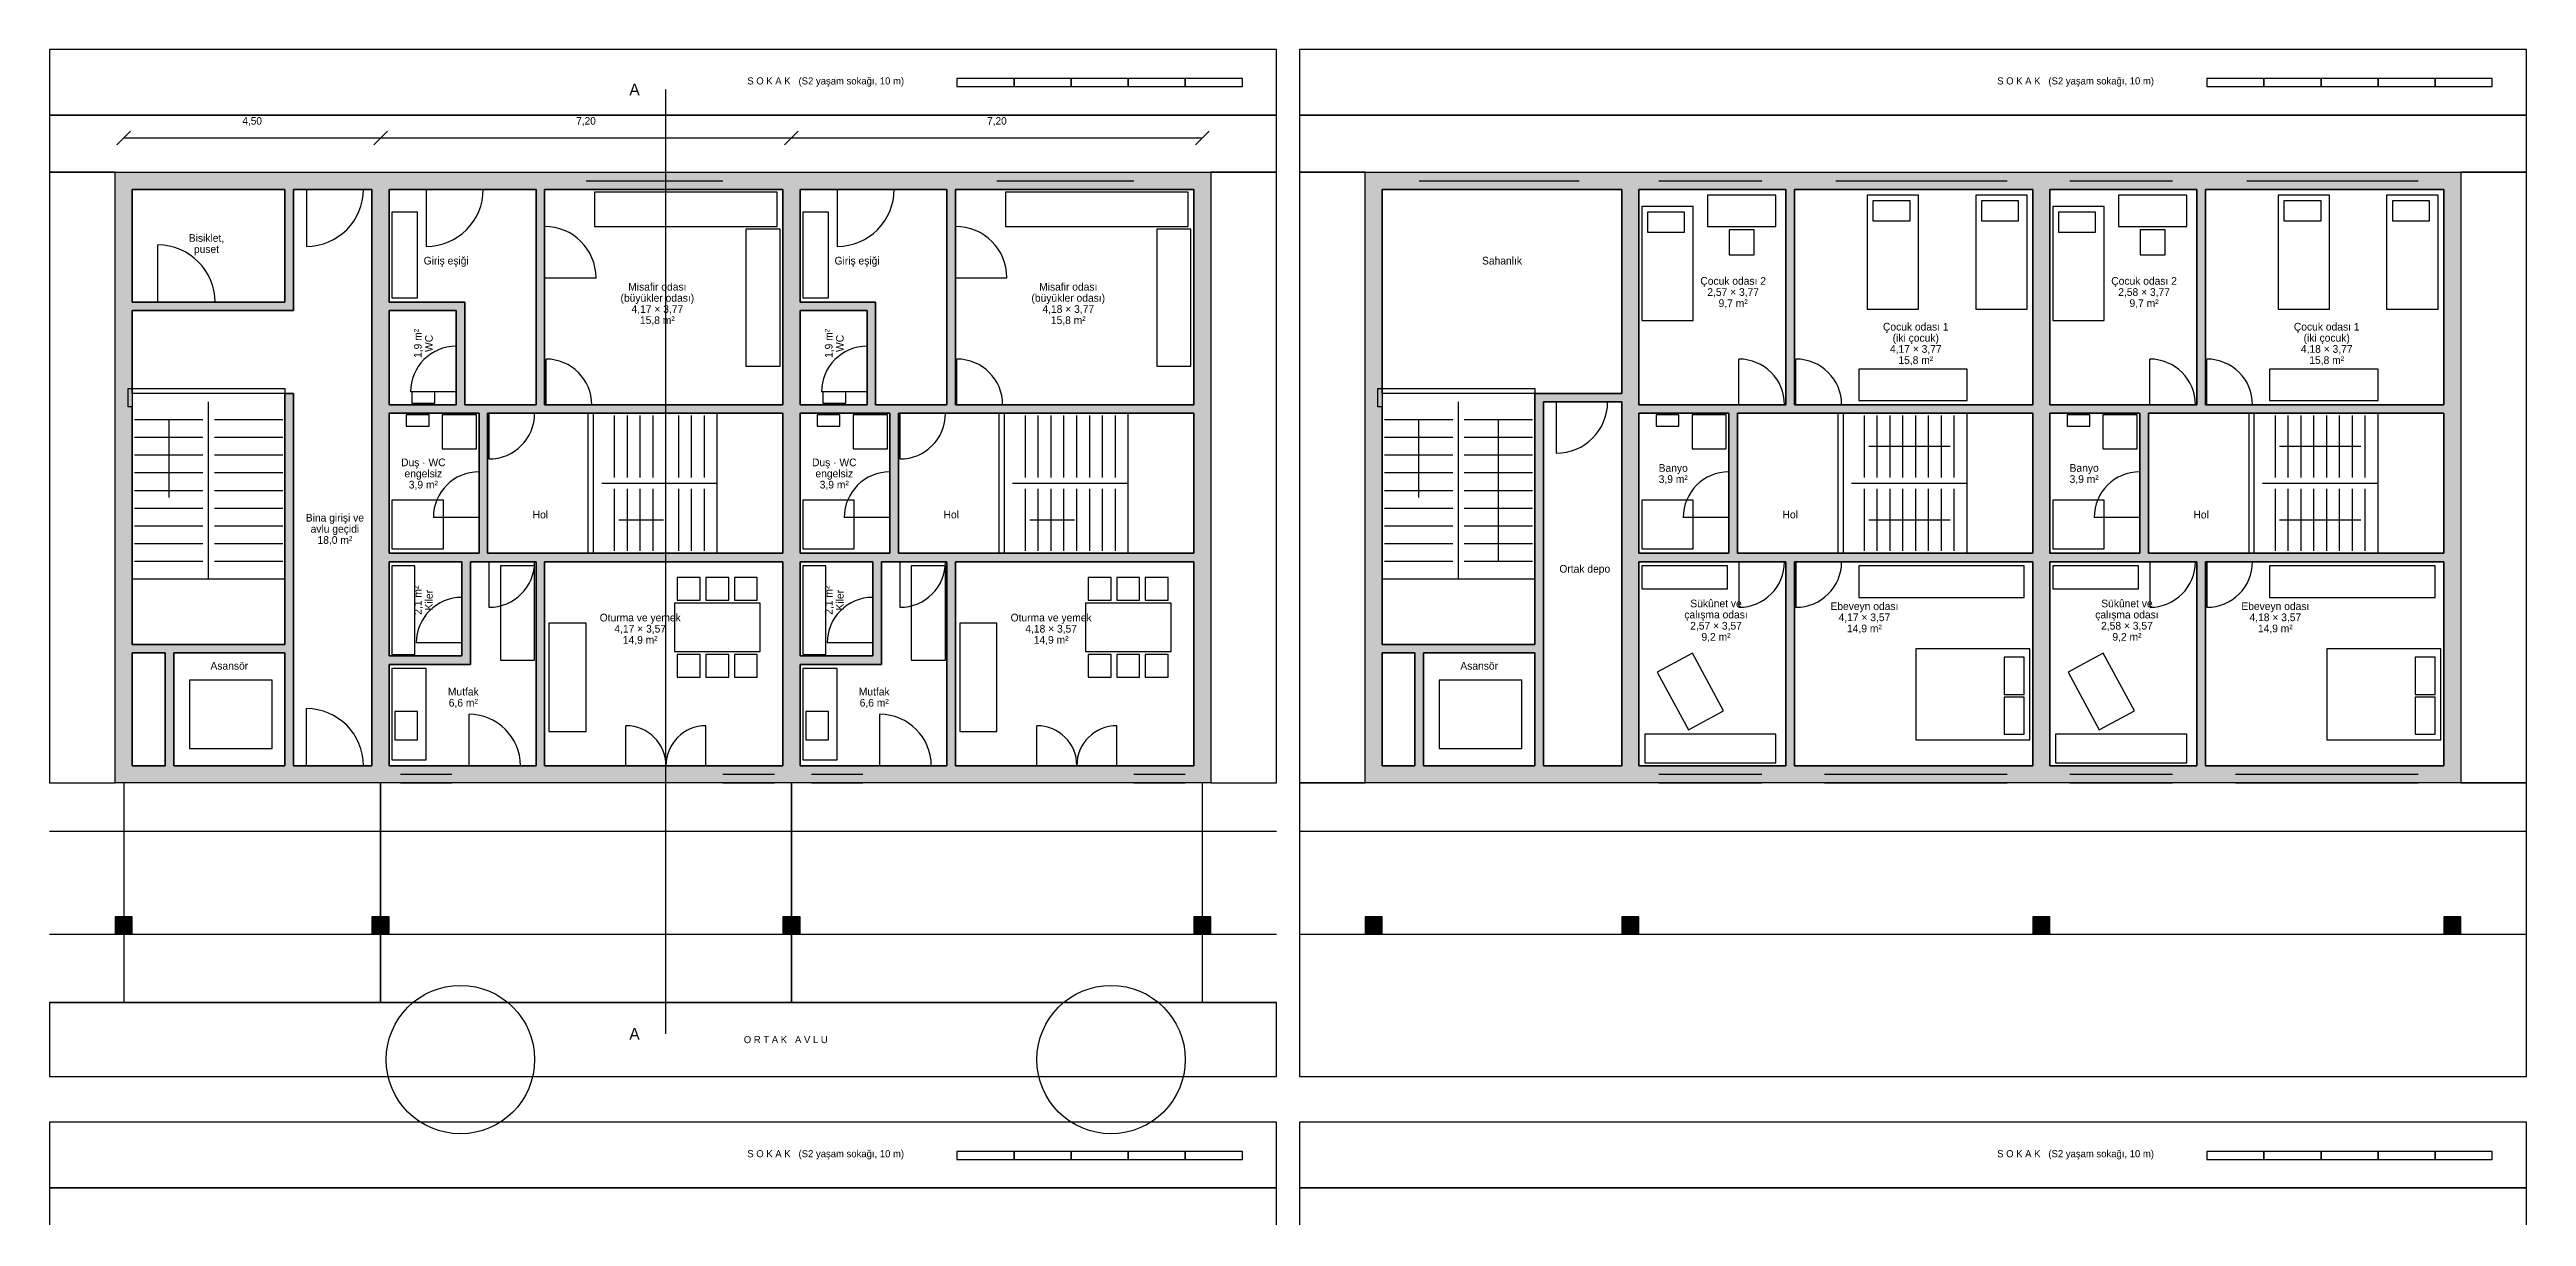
# Model space of a CAD drawing. Header units: metres. Extents: x 1.4 to 44.8, y 1.1 to 55.2.
# Drawn here: x 1.4 to 44.8, y 34.75 to 55.2 of the extents above; entities that cross this region are included whole.
import ezdxf
from ezdxf.enums import TextEntityAlignment as Align

# ---------------------------------------------------------------- set-up
doc = ezdxf.new("R2010")
doc.units = ezdxf.units.M
for name, color, linetype in [('ACIKLIK', 5, 'Continuous'), ('AKS', 1, 'Continuous'), ('DUVAR', 7, 'Continuous'), ('MOBILYA', 9, 'Continuous'), ('ODA', 8, 'Continuous'), ('OLCU', 3, 'Continuous'), ('PEYZAJ', 3, 'Continuous'), ('YAZI', 7, 'Continuous')]:
    doc.layers.add(name, color=color, linetype=linetype)

msp = doc.modelspace()

# ---------------------------------------------------------------- hatches: boundary and pattern name
at = {"layer": 'DUVAR'}
h = msp.add_hatch(color=250, dxfattribs=at)
h.paths.add_polyline_path([(14.25, 53.05), (14.55, 53.05), (21.75, 53.05), (21.75, 42.35), (14.55, 42.35), (14.25, 42.35), (7.35, 42.35), (7.05, 42.35), (2.55, 42.35), (2.55, 48.85), (2.55, 49.35), (2.55, 53.05), (7.05, 53.05), (7.35, 53.05), (14.25, 53.05)])
h.paths.add_polyline_path([(2.85, 42.65), (3.425, 42.65), (3.425, 44.625), (2.85, 44.625), (2.85, 42.65)], flags=16)
h.paths.add_polyline_path([(5.525, 42.65), (5.525, 44.625), (3.575, 44.625), (3.575, 42.65), (5.525, 42.65)], flags=16)
h.paths.add_polyline_path([(9.925, 46.225), (8.775, 46.225), (8.775, 44.425), (7.35, 44.425), (7.35, 42.65), (9.925, 42.65), (9.925, 46.225)], flags=16)
h.paths.add_polyline_path([(8.625, 44.575), (8.625, 46.225), (7.35, 46.225), (7.35, 44.575), (8.625, 44.575)], flags=16)
h.paths.add_polyline_path([(5.525, 49.175), (5.675, 49.175), (5.675, 42.65), (7.05, 42.65), (7.05, 52.75), (5.675, 52.75), (5.675, 50.625), (2.85, 50.625), (2.85, 49.35), (2.85, 49.26), (2.85, 48.94), (2.85, 48.85), (2.85, 44.775), (5.525, 44.775), (5.525, 48.94), (5.525, 49.025), (5.525, 49.175)], flags=16)
h.paths.add_polyline_path([(8.925, 48.825), (7.35, 48.825), (7.35, 46.375), (8.925, 46.375), (8.925, 48.825)], flags=16)
h.paths.add_polyline_path([(10.84, 46.375), (10.925, 46.375), (11.075, 46.375), (11.16, 46.375), (14.25, 46.375), (14.25, 48.825), (11.16, 48.825), (11.075, 48.825), (10.925, 48.825), (10.84, 48.825), (9.075, 48.825), (9.075, 46.375), (10.84, 46.375)], flags=16)
h.paths.add_polyline_path([(8.525, 50.625), (7.35, 50.625), (7.35, 48.975), (8.525, 48.975), (8.525, 50.625)], flags=16)
h.paths.add_polyline_path([(7.35, 52.75), (7.35, 50.775), (8.675, 50.775), (8.675, 48.975), (9.925, 48.975), (9.925, 52.75), (7.35, 52.75)], flags=16)
h.paths.add_polyline_path([(14.25, 48.975), (14.25, 52.75), (10.075, 52.75), (10.075, 48.975), (14.25, 48.975)], flags=16)
h.paths.add_polyline_path([(5.525, 52.75), (2.85, 52.75), (2.85, 50.775), (5.525, 50.775), (5.525, 52.75)], flags=16)
h.paths.add_polyline_path([(10.075, 42.65), (14.25, 42.65), (14.25, 46.225), (10.075, 46.225), (10.075, 42.65)], flags=16)
h.paths.add_polyline_path([(17.125, 42.65), (17.125, 46.225), (15.975, 46.225), (15.975, 44.425), (14.55, 44.425), (14.55, 42.65), (17.125, 42.65)], flags=16)
h.paths.add_polyline_path([(21.45, 42.65), (21.45, 46.225), (17.275, 46.225), (17.275, 42.65), (21.45, 42.65)], flags=16)
h.paths.add_polyline_path([(15.825, 44.575), (15.825, 46.225), (14.55, 46.225), (14.55, 44.575), (15.825, 44.575)], flags=16)
h.paths.add_polyline_path([(16.125, 48.825), (14.55, 48.825), (14.55, 46.375), (16.125, 46.375), (16.125, 48.825)], flags=16)
h.paths.add_polyline_path([(18.125, 48.825), (18.04, 48.825), (16.275, 48.825), (16.275, 46.375), (18.04, 46.375), (18.125, 46.375), (18.275, 46.375), (18.36, 46.375), (21.45, 46.375), (21.45, 48.825), (18.36, 48.825), (18.275, 48.825), (18.125, 48.825)], flags=16)
h.paths.add_polyline_path([(15.725, 50.625), (14.55, 50.625), (14.55, 48.975), (15.725, 48.975), (15.725, 50.625)], flags=16)
h.paths.add_polyline_path([(14.55, 52.75), (14.55, 50.775), (15.875, 50.775), (15.875, 48.975), (17.125, 48.975), (17.125, 52.75), (14.55, 52.75)], flags=16)
h.paths.add_polyline_path([(21.45, 48.975), (21.45, 52.75), (17.275, 52.75), (17.275, 48.975), (21.45, 48.975)], flags=16)
h = msp.add_hatch(color=250, dxfattribs=at)
h.paths.add_polyline_path([(36.15, 53.05), (36.45, 53.05), (43.65, 53.05), (43.65, 42.35), (36.45, 42.35), (36.15, 42.35), (29.25, 42.35), (28.95, 42.35), (24.45, 42.35), (24.45, 48.85), (24.45, 49.35), (24.45, 53.05), (28.95, 53.05), (29.25, 53.05), (36.15, 53.05)])
h.paths.add_polyline_path([(24.75, 42.65), (25.325, 42.65), (25.325, 44.625), (24.75, 44.625), (24.75, 42.65)], flags=16)
h.paths.add_polyline_path([(27.425, 42.65), (27.425, 44.625), (25.475, 44.625), (25.475, 42.65), (27.425, 42.65)], flags=16)
h.paths.add_polyline_path([(29.25, 42.65), (31.825, 42.65), (31.825, 46.225), (29.25, 46.225), (29.25, 42.65)], flags=16)
h.paths.add_polyline_path([(36.15, 42.65), (36.15, 46.225), (31.975, 46.225), (31.975, 42.65), (36.15, 42.65)], flags=16)
h.paths.add_polyline_path([(28.95, 42.65), (28.95, 49.025), (27.575, 49.025), (27.575, 42.65), (28.95, 42.65)], flags=16)
h.paths.add_polyline_path([(28.95, 49.175), (28.95, 52.75), (24.75, 52.75), (24.75, 49.35), (24.75, 49.26), (24.75, 48.94), (24.75, 48.85), (24.75, 44.775), (27.425, 44.775), (27.425, 48.94), (27.425, 49.025), (27.425, 49.175), (28.95, 49.175)], flags=16)
h.paths.add_polyline_path([(30.825, 48.825), (29.25, 48.825), (29.25, 46.375), (30.825, 46.375), (30.825, 48.825)], flags=16)
h.paths.add_polyline_path([(32.74, 46.375), (32.825, 46.375), (32.975, 46.375), (33.06, 46.375), (36.15, 46.375), (36.15, 48.825), (33.06, 48.825), (32.975, 48.825), (32.825, 48.825), (32.74, 48.825), (30.975, 48.825), (30.975, 46.375), (32.74, 46.375)], flags=16)
h.paths.add_polyline_path([(31.825, 48.975), (31.825, 52.75), (29.25, 52.75), (29.25, 48.975), (31.825, 48.975)], flags=16)
h.paths.add_polyline_path([(36.45, 42.65), (39.025, 42.65), (39.025, 46.225), (36.45, 46.225), (36.45, 42.65)], flags=16)
h.paths.add_polyline_path([(43.35, 42.65), (43.35, 46.225), (39.175, 46.225), (39.175, 42.65), (43.35, 42.65)], flags=16)
h.paths.add_polyline_path([(38.025, 46.375), (38.025, 48.825), (36.45, 48.825), (36.45, 46.375), (38.025, 46.375)], flags=16)
h.paths.add_polyline_path([(39.94, 48.825), (38.175, 48.825), (38.175, 46.375), (39.94, 46.375), (40.025, 46.375), (40.175, 46.375), (40.26, 46.375), (43.35, 46.375), (43.35, 48.825), (40.26, 48.825), (40.175, 48.825), (40.025, 48.825), (39.94, 48.825)], flags=16)
h.paths.add_polyline_path([(36.15, 52.75), (31.975, 52.75), (31.975, 48.975), (36.15, 48.975), (36.15, 52.75)], flags=16)
h.paths.add_polyline_path([(39.025, 48.975), (39.025, 52.75), (36.45, 52.75), (36.45, 48.975), (39.025, 48.975)], flags=16)
h.paths.add_polyline_path([(43.35, 48.975), (43.35, 52.75), (39.175, 52.75), (39.175, 48.975), (43.35, 48.975)], flags=16)
for points in [[(2.85, 39.7), (2.85, 40), (2.55, 40), (2.55, 39.7), (2.85, 39.7)], [(7.35, 39.7), (7.35, 40), (7.05, 40), (7.05, 39.7), (7.35, 39.7)], [(14.55, 39.7), (14.55, 40), (14.25, 40), (14.25, 39.7), (14.55, 39.7)], [(21.75, 39.7), (21.75, 40), (21.45, 40), (21.45, 39.7), (21.75, 39.7)], [(24.75, 39.7), (24.75, 40), (24.45, 40), (24.45, 39.7), (24.75, 39.7)], [(29.25, 39.7), (29.25, 40), (28.95, 40), (28.95, 39.7), (29.25, 39.7)], [(36.45, 39.7), (36.45, 40), (36.15, 40), (36.15, 39.7), (36.45, 39.7)], [(43.65, 39.7), (43.65, 40), (43.35, 40), (43.35, 39.7), (43.65, 39.7)]]:
    msp.add_hatch(color=250, dxfattribs=at).paths.add_polyline_path(points)

# ---------------------------------------------------------------- linework, layer by layer
at = {"layer": 'ACIKLIK'}
for points in [[(10.8, 53.05), (13.2, 53.05)], [(18, 53.05), (20.4, 53.05)], [(25.4, 53.05), (28.2, 53.05)], [(29.6, 53.05), (31.4, 53.05)], [(32.7, 53.05), (35.7, 53.05)], [(36.8, 53.05), (38.6, 53.05)], [(39.9, 53.05), (42.9, 53.05)], [(5.9, 52.75), (5.9, 51.75)], [(8, 52.75), (8, 51.75)], [(10.8, 52.9), (13.2, 52.9)], [(10.8, 52.75), (13.2, 52.75)], [(15.2, 52.75), (15.2, 51.75)], [(18, 52.9), (20.4, 52.9)], [(18, 52.75), (20.4, 52.75)], [(25.4, 52.9), (28.2, 52.9)], [(25.4, 52.75), (28.2, 52.75)], [(29.6, 52.9), (31.4, 52.9)], [(29.6, 52.75), (31.4, 52.75)], [(32.7, 52.9), (35.7, 52.9)], [(32.7, 52.75), (35.7, 52.75)], [(36.8, 52.9), (38.6, 52.9)], [(36.8, 52.75), (38.6, 52.75)], [(39.9, 52.9), (42.9, 52.9)], [(39.9, 52.75), (42.9, 52.75)], [(3.3, 50.775), (3.3, 51.775)], [(10.075, 51.2), (10.975, 51.2)], [(17.275, 51.2), (18.175, 51.2)], [(10.1, 48.975), (10.1, 49.775)], [(17.3, 48.975), (17.3, 49.775)], [(31, 48.975), (31, 49.775)], [(32, 48.975), (32, 49.775)], [(38.2, 48.975), (38.2, 49.775)], [(39.2, 48.975), (39.2, 49.775)], [(8.525, 49.2), (7.725, 49.2)], [(15.725, 49.2), (14.925, 49.2)], [(9.1, 48.825), (9.1, 48.025)], [(16.3, 48.825), (16.3, 48.025)], [(27.8, 49.025), (27.8, 48.125)], [(8.925, 47), (8.125, 47)], [(16.125, 47), (15.325, 47)], [(30.825, 47), (30.025, 47)], [(38.025, 47), (37.225, 47)], [(9.1, 46.225), (9.1, 45.425)], [(16.3, 46.225), (16.3, 45.425)], [(31, 46.225), (31, 45.425)], [(32, 46.225), (32, 45.425)], [(38.2, 46.225), (38.2, 45.425)], [(39.2, 46.225), (39.2, 45.425)], [(8.625, 44.8), (7.825, 44.8)], [(15.825, 44.8), (15.025, 44.8)], [(5.9, 42.65), (5.9, 43.65)], [(8.75, 42.65), (8.75, 43.55)], [(15.95, 42.65), (15.95, 43.55)], [(11.5, 42.65), (11.5, 43.35)], [(12.9, 42.65), (12.9, 43.35)], [(18.7, 42.65), (18.7, 43.35)], [(20.1, 42.65), (20.1, 43.35)], [(7.55, 42.65), (8.45, 42.65)], [(13.2, 42.65), (14.1, 42.65)], [(14.75, 42.65), (15.65, 42.65)], [(20.4, 42.65), (21.3, 42.65)], [(29.6, 42.65), (31.4, 42.65)], [(32.5, 42.65), (35.7, 42.65)], [(36.8, 42.65), (38.6, 42.65)], [(39.7, 42.65), (42.9, 42.65)], [(7.55, 42.5), (8.45, 42.5)], [(7.55, 42.35), (8.45, 42.35)], [(13.2, 42.5), (14.1, 42.5)], [(13.2, 42.35), (14.1, 42.35)], [(14.75, 42.5), (15.65, 42.5)], [(14.75, 42.35), (15.65, 42.35)], [(20.4, 42.5), (21.3, 42.5)], [(20.4, 42.35), (21.3, 42.35)], [(29.6, 42.5), (31.4, 42.5)], [(29.6, 42.35), (31.4, 42.35)], [(32.5, 42.5), (35.7, 42.5)], [(32.5, 42.35), (35.7, 42.35)], [(36.8, 42.5), (38.6, 42.5)], [(36.8, 42.35), (38.6, 42.35)], [(39.7, 42.5), (42.9, 42.5)], [(39.7, 42.35), (42.9, 42.35)]]:
    msp.add_lwpolyline(points, dxfattribs=at)
for centre, radius, start, end in [((5.9, 52.75), 1, 270, 360), ((8, 52.75), 1, 270, 360), ((15.2, 52.75), 1, 270, 360), ((10.075, 51.2), 0.9, 0, 90), ((17.275, 51.2), 0.9, 0, 90), ((3.3, 50.775), 1, 0, 90), ((8.525, 49.2), 0.8, 90, 180), ((15.725, 49.2), 0.8, 90, 180), ((10.1, 48.975), 0.8, 0, 90), ((17.3, 48.975), 0.8, 0, 90), ((31, 48.975), 0.8, 0, 90), ((32, 48.975), 0.8, 0, 90), ((38.2, 48.975), 0.8, 0, 90), ((39.2, 48.975), 0.8, 0, 90), ((9.1, 48.825), 0.8, 270, 360), ((16.3, 48.825), 0.8, 270, 360), ((27.8, 49.025), 0.9, 270, 360), ((8.925, 47), 0.8, 90, 180), ((16.125, 47), 0.8, 90, 180), ((30.825, 47), 0.8, 90, 180), ((38.025, 47), 0.8, 90, 180), ((9.1, 46.225), 0.8, 270, 360), ((16.3, 46.225), 0.8, 270, 360), ((31, 46.225), 0.8, 270, 360), ((32, 46.225), 0.8, 270, 360), ((38.2, 46.225), 0.8, 270, 360), ((39.2, 46.225), 0.8, 270, 360), ((8.625, 44.8), 0.8, 90, 180), ((15.825, 44.8), 0.8, 90, 180), ((5.9, 42.65), 1, 0, 90), ((8.75, 42.65), 0.9, 0, 90), ((15.95, 42.65), 0.9, 0, 90), ((11.5, 42.65), 0.7, 0, 90), ((12.9, 42.65), 0.7, 90, 180), ((18.7, 42.65), 0.7, 0, 90), ((20.1, 42.65), 0.7, 90, 180)]:
    msp.add_arc(centre, radius, start, end, dxfattribs=at)
at = {"layer": 'AKS'}
for points in [[(12.2, 37.95), (12.2, 54.5)], [(7.2, 38.5), (7.2, 42.35)], [(14.4, 38.5), (14.4, 42.35)], [(21.6, 38.5), (21.6, 42.35)], [(1.4, 41.5), (22.9, 41.5)], [(23.3, 41.5), (44.8, 41.5)], [(1.4, 39.7), (22.9, 39.7)], [(23.3, 39.7), (44.8, 39.7)], [(1.4, 38.5), (2.7, 38.5)], [(7.2, 38.5), (22.9, 38.5)]]:
    msp.add_lwpolyline(points, dxfattribs=at)
at = {"layer": 'DUVAR'}
for points in [[(14.25, 53.05), (14.55, 53.05), (21.75, 53.05), (21.75, 42.35), (14.55, 42.35), (14.25, 42.35), (7.35, 42.35), (7.05, 42.35), (2.55, 42.35), (2.55, 48.85), (2.55, 49.35), (2.55, 53.05), (7.05, 53.05), (7.35, 53.05), (14.25, 53.05)], [(36.15, 53.05), (36.45, 53.05), (43.65, 53.05), (43.65, 42.35), (36.45, 42.35), (36.15, 42.35), (29.25, 42.35), (28.95, 42.35), (24.45, 42.35), (24.45, 48.85), (24.45, 49.35), (24.45, 53.05), (28.95, 53.05), (29.25, 53.05), (36.15, 53.05)], [(5.525, 49.175), (5.675, 49.175), (5.675, 42.65), (7.05, 42.65), (7.05, 52.75), (5.675, 52.75), (5.675, 50.625), (2.85, 50.625), (2.85, 49.35), (2.85, 49.26), (2.85, 48.94), (2.85, 48.85), (2.85, 44.775), (5.525, 44.775), (5.525, 48.94), (5.525, 49.025), (5.525, 49.175)], [(5.525, 52.75), (2.85, 52.75), (2.85, 50.775), (5.525, 50.775), (5.525, 52.75)], [(7.35, 52.75), (7.35, 50.775), (8.675, 50.775), (8.675, 48.975), (9.925, 48.975), (9.925, 52.75), (7.35, 52.75)], [(14.25, 48.975), (14.25, 52.75), (10.075, 52.75), (10.075, 48.975), (14.25, 48.975)], [(14.55, 52.75), (14.55, 50.775), (15.875, 50.775), (15.875, 48.975), (17.125, 48.975), (17.125, 52.75), (14.55, 52.75)], [(21.45, 48.975), (21.45, 52.75), (17.275, 52.75), (17.275, 48.975), (21.45, 48.975)], [(28.95, 49.175), (28.95, 52.75), (24.75, 52.75), (24.75, 49.35), (24.75, 49.26), (24.75, 48.94), (24.75, 48.85), (24.75, 44.775), (27.425, 44.775), (27.425, 48.94), (27.425, 49.025), (27.425, 49.175), (28.95, 49.175)], [(31.825, 48.975), (31.825, 52.75), (29.25, 52.75), (29.25, 48.975), (31.825, 48.975)], [(36.15, 52.75), (31.975, 52.75), (31.975, 48.975), (36.15, 48.975), (36.15, 52.75)], [(39.025, 48.975), (39.025, 52.75), (36.45, 52.75), (36.45, 48.975), (39.025, 48.975)], [(43.35, 48.975), (43.35, 52.75), (39.175, 52.75), (39.175, 48.975), (43.35, 48.975)], [(8.525, 50.625), (7.35, 50.625), (7.35, 48.975), (8.525, 48.975), (8.525, 50.625)], [(15.725, 50.625), (14.55, 50.625), (14.55, 48.975), (15.725, 48.975), (15.725, 50.625)], [(8.925, 48.825), (7.35, 48.825), (7.35, 46.375), (8.925, 46.375), (8.925, 48.825)], [(10.84, 46.375), (10.925, 46.375), (11.075, 46.375), (11.16, 46.375), (14.25, 46.375), (14.25, 48.825), (11.16, 48.825), (11.075, 48.825), (10.925, 48.825), (10.84, 48.825), (9.075, 48.825), (9.075, 46.375), (10.84, 46.375)], [(16.125, 48.825), (14.55, 48.825), (14.55, 46.375), (16.125, 46.375), (16.125, 48.825)], [(18.125, 48.825), (18.04, 48.825), (16.275, 48.825), (16.275, 46.375), (18.04, 46.375), (18.125, 46.375), (18.275, 46.375), (18.36, 46.375), (21.45, 46.375), (21.45, 48.825), (18.36, 48.825), (18.275, 48.825), (18.125, 48.825)], [(28.95, 42.65), (28.95, 49.025), (27.575, 49.025), (27.575, 42.65), (28.95, 42.65)], [(30.825, 48.825), (29.25, 48.825), (29.25, 46.375), (30.825, 46.375), (30.825, 48.825)], [(32.74, 46.375), (32.825, 46.375), (32.975, 46.375), (33.06, 46.375), (36.15, 46.375), (36.15, 48.825), (33.06, 48.825), (32.975, 48.825), (32.825, 48.825), (32.74, 48.825), (30.975, 48.825), (30.975, 46.375), (32.74, 46.375)], [(38.025, 46.375), (38.025, 48.825), (36.45, 48.825), (36.45, 46.375), (38.025, 46.375)], [(39.94, 48.825), (38.175, 48.825), (38.175, 46.375), (39.94, 46.375), (40.025, 46.375), (40.175, 46.375), (40.26, 46.375), (43.35, 46.375), (43.35, 48.825), (40.26, 48.825), (40.175, 48.825), (40.025, 48.825), (39.94, 48.825)], [(9.925, 46.225), (8.775, 46.225), (8.775, 44.425), (7.35, 44.425), (7.35, 42.65), (9.925, 42.65), (9.925, 46.225)], [(8.625, 44.575), (8.625, 46.225), (7.35, 46.225), (7.35, 44.575), (8.625, 44.575)], [(10.075, 42.65), (14.25, 42.65), (14.25, 46.225), (10.075, 46.225), (10.075, 42.65)], [(17.125, 42.65), (17.125, 46.225), (15.975, 46.225), (15.975, 44.425), (14.55, 44.425), (14.55, 42.65), (17.125, 42.65)], [(15.825, 44.575), (15.825, 46.225), (14.55, 46.225), (14.55, 44.575), (15.825, 44.575)], [(21.45, 42.65), (21.45, 46.225), (17.275, 46.225), (17.275, 42.65), (21.45, 42.65)], [(29.25, 42.65), (31.825, 42.65), (31.825, 46.225), (29.25, 46.225), (29.25, 42.65)], [(36.15, 42.65), (36.15, 46.225), (31.975, 46.225), (31.975, 42.65), (36.15, 42.65)], [(36.45, 42.65), (39.025, 42.65), (39.025, 46.225), (36.45, 46.225), (36.45, 42.65)], [(43.35, 42.65), (43.35, 46.225), (39.175, 46.225), (39.175, 42.65), (43.35, 42.65)], [(2.85, 42.65), (3.425, 42.65), (3.425, 44.625), (2.85, 44.625), (2.85, 42.65)], [(5.525, 42.65), (5.525, 44.625), (3.575, 44.625), (3.575, 42.65), (5.525, 42.65)], [(24.75, 42.65), (25.325, 42.65), (25.325, 44.625), (24.75, 44.625), (24.75, 42.65)], [(27.425, 42.65), (27.425, 44.625), (25.475, 44.625), (25.475, 42.65), (27.425, 42.65)], [(2.85, 39.7), (2.85, 40), (2.55, 40), (2.55, 39.7), (2.85, 39.7)], [(7.35, 39.7), (7.35, 40), (7.05, 40), (7.05, 39.7), (7.35, 39.7)], [(14.55, 39.7), (14.55, 40), (14.25, 40), (14.25, 39.7), (14.55, 39.7)], [(21.75, 39.7), (21.75, 40), (21.45, 40), (21.45, 39.7), (21.75, 39.7)], [(24.75, 39.7), (24.75, 40), (24.45, 40), (24.45, 39.7), (24.75, 39.7)], [(29.25, 39.7), (29.25, 40), (28.95, 40), (28.95, 39.7), (29.25, 39.7)], [(36.45, 39.7), (36.45, 40), (36.15, 40), (36.15, 39.7), (36.45, 39.7)], [(43.65, 39.7), (43.65, 40), (43.35, 40), (43.35, 39.7), (43.65, 39.7)]]:
    msp.add_lwpolyline(points, close=True, dxfattribs=at)
at = {"layer": 'MOBILYA'}
for points in [[(14.15, 52.1), (14.15, 52.7), (10.95, 52.7), (10.95, 52.1), (14.15, 52.1)], [(21.35, 52.1), (21.35, 52.7), (18.15, 52.7), (18.15, 52.1), (21.35, 52.1)], [(31.65, 52.1), (31.65, 52.65), (30.45, 52.65), (30.45, 52.1), (31.65, 52.1)], [(34.15, 50.65), (34.15, 52.65), (33.25, 52.65), (33.25, 50.65), (34.15, 50.65)], [(34, 52.2), (34, 52.55), (33.35, 52.55), (33.35, 52.2), (34, 52.2)], [(36.05, 50.65), (36.05, 52.65), (35.15, 52.65), (35.15, 50.65), (36.05, 50.65)], [(35.9, 52.2), (35.9, 52.55), (35.25, 52.55), (35.25, 52.2), (35.9, 52.2)], [(38.85, 52.1), (38.85, 52.65), (37.65, 52.65), (37.65, 52.1), (38.85, 52.1)], [(41.35, 50.65), (41.35, 52.65), (40.45, 52.65), (40.45, 50.65), (41.35, 50.65)], [(41.2, 52.2), (41.2, 52.55), (40.55, 52.55), (40.55, 52.2), (41.2, 52.2)], [(43.25, 50.65), (43.25, 52.65), (42.35, 52.65), (42.35, 50.65), (43.25, 50.65)], [(43.1, 52.2), (43.1, 52.55), (42.45, 52.55), (42.45, 52.2), (43.1, 52.2)], [(7.85, 50.85), (7.85, 52.35), (7.4, 52.35), (7.4, 50.85), (7.85, 50.85)], [(15.05, 50.85), (15.05, 52.35), (14.6, 52.35), (14.6, 50.85), (15.05, 50.85)], [(30.2, 50.45), (30.2, 52.45), (29.3, 52.45), (29.3, 50.45), (30.2, 50.45)], [(30.05, 52), (30.05, 52.35), (29.4, 52.35), (29.4, 52), (30.05, 52)], [(37.4, 50.45), (37.4, 52.45), (36.5, 52.45), (36.5, 50.45), (37.4, 50.45)], [(37.25, 52), (37.25, 52.35), (36.6, 52.35), (36.6, 52), (37.25, 52)], [(14.2, 49.65), (14.2, 52.05), (13.6, 52.05), (13.6, 49.65), (14.2, 49.65)], [(21.4, 49.65), (21.4, 52.05), (20.8, 52.05), (20.8, 49.65), (21.4, 49.65)], [(31.27, 51.6), (31.27, 52.04), (30.83, 52.04), (30.83, 51.6), (31.27, 51.6)], [(38.47, 51.6), (38.47, 52.04), (38.03, 52.04), (38.03, 51.6), (38.47, 51.6)], [(35, 49.05), (35, 49.6), (33.1, 49.6), (33.1, 49.05), (35, 49.05)], [(42.2, 49.05), (42.2, 49.6), (40.3, 49.6), (40.3, 49.05), (42.2, 49.05)], [(8.15, 49), (8.15, 49.2), (7.75, 49.2), (7.75, 49), (8.15, 49)], [(15.35, 49), (15.35, 49.2), (14.95, 49.2), (14.95, 49), (15.35, 49)], [(8.05, 48.6), (8.05, 48.8), (7.65, 48.8), (7.65, 48.6), (8.05, 48.6)], [(8.88, 48.2), (8.88, 48.8), (8.28, 48.8), (8.28, 48.2), (8.88, 48.2)], [(15.25, 48.6), (15.25, 48.8), (14.85, 48.8), (14.85, 48.6), (15.25, 48.6)], [(16.08, 48.2), (16.08, 48.8), (15.48, 48.8), (15.48, 48.2), (16.08, 48.2)], [(29.95, 48.6), (29.95, 48.8), (29.55, 48.8), (29.55, 48.6), (29.95, 48.6)], [(30.78, 48.2), (30.78, 48.8), (30.18, 48.8), (30.18, 48.2), (30.78, 48.2)], [(37.15, 48.6), (37.15, 48.8), (36.75, 48.8), (36.75, 48.6), (37.15, 48.6)], [(37.98, 48.2), (37.98, 48.8), (37.38, 48.8), (37.38, 48.2), (37.98, 48.2)], [(8.3, 46.45), (8.3, 47.3), (7.4, 47.3), (7.4, 46.45), (8.3, 46.45)], [(15.5, 46.45), (15.5, 47.3), (14.6, 47.3), (14.6, 46.45), (15.5, 46.45)], [(30.2, 46.45), (30.2, 47.3), (29.3, 47.3), (29.3, 46.45), (30.2, 46.45)], [(37.4, 46.45), (37.4, 47.3), (36.5, 47.3), (36.5, 46.45), (37.4, 46.45)], [(7.8, 44.6), (7.8, 46.15), (7.4, 46.15), (7.4, 44.6), (7.8, 44.6)], [(9.9, 44.5), (9.9, 46.15), (9.3, 46.15), (9.3, 44.5), (9.9, 44.5)], [(15, 44.6), (15, 46.15), (14.6, 46.15), (14.6, 44.6), (15, 44.6)], [(17.1, 44.5), (17.1, 46.15), (16.5, 46.15), (16.5, 44.5), (17.1, 44.5)], [(30.8, 45.75), (30.8, 46.15), (29.3, 46.15), (29.3, 45.75), (30.8, 45.75)], [(36, 45.6), (36, 46.15), (33.1, 46.15), (33.1, 45.6), (36, 45.6)], [(38, 45.75), (38, 46.15), (36.5, 46.15), (36.5, 45.75), (38, 45.75)], [(43.2, 45.6), (43.2, 46.15), (40.3, 46.15), (40.3, 45.6), (43.2, 45.6)], [(12.8, 45.55), (12.8, 45.95), (12.4, 45.95), (12.4, 45.55), (12.8, 45.55)], [(13.3, 45.55), (13.3, 45.95), (12.9, 45.95), (12.9, 45.55), (13.3, 45.55)], [(13.8, 45.55), (13.8, 45.95), (13.4, 45.95), (13.4, 45.55), (13.8, 45.55)], [(20, 45.55), (20, 45.95), (19.6, 45.95), (19.6, 45.55), (20, 45.55)], [(20.5, 45.55), (20.5, 45.95), (20.1, 45.95), (20.1, 45.55), (20.5, 45.55)], [(21, 45.55), (21, 45.95), (20.6, 45.95), (20.6, 45.55), (21, 45.55)], [(10.8, 43.25), (10.8, 45.15), (10.15, 45.15), (10.15, 43.25), (10.8, 43.25)], [(13.85, 44.65), (13.85, 45.5), (12.35, 45.5), (12.35, 44.65), (13.85, 44.65)], [(18, 43.25), (18, 45.15), (17.35, 45.15), (17.35, 43.25), (18, 43.25)], [(21.05, 44.65), (21.05, 45.5), (19.55, 45.5), (19.55, 44.65), (21.05, 44.65)], [(8, 42.75), (8, 44.35), (7.4, 44.35), (7.4, 42.75), (8, 42.75)], [(12.8, 44.2), (12.8, 44.6), (12.4, 44.6), (12.4, 44.2), (12.8, 44.2)], [(13.3, 44.2), (13.3, 44.6), (12.9, 44.6), (12.9, 44.2), (13.3, 44.2)], [(13.8, 44.2), (13.8, 44.6), (13.4, 44.6), (13.4, 44.2), (13.8, 44.2)], [(15.2, 42.75), (15.2, 44.35), (14.6, 44.35), (14.6, 42.75), (15.2, 42.75)], [(20, 44.2), (20, 44.6), (19.6, 44.6), (19.6, 44.2), (20, 44.2)], [(20.5, 44.2), (20.5, 44.6), (20.1, 44.6), (20.1, 44.2), (20.5, 44.2)], [(21, 44.2), (21, 44.6), (20.6, 44.6), (20.6, 44.2), (21, 44.2)], [(30.184704, 44.62225), (29.568796, 44.289598), (30.115296, 43.27775), (30.731204, 43.610402), (30.184704, 44.62225)], [(36.1, 43.1), (36.1, 44.7), (34.1, 44.7), (34.1, 43.1), (36.1, 43.1)], [(36, 43.9), (36, 44.55), (35.65, 44.55), (35.65, 43.9), (36, 43.9)], [(37.384704, 44.62225), (36.768796, 44.289598), (37.315296, 43.27775), (37.931204, 43.610402), (37.384704, 44.62225)], [(43.3, 43.1), (43.3, 44.7), (41.3, 44.7), (41.3, 43.1), (43.3, 43.1)], [(43.2, 43.9), (43.2, 44.55), (42.85, 44.55), (42.85, 43.9), (43.2, 43.9)], [(5.3, 42.95), (5.3, 44.15), (3.85, 44.15), (3.85, 42.95), (5.3, 42.95)], [(27.2, 42.95), (27.2, 44.15), (25.75, 44.15), (25.75, 42.95), (27.2, 42.95)], [(36, 43.2), (36, 43.85), (35.65, 43.85), (35.65, 43.2), (36, 43.2)], [(43.2, 43.2), (43.2, 43.85), (42.85, 43.85), (42.85, 43.2), (43.2, 43.2)], [(7.85, 43.1), (7.85, 43.6), (7.45, 43.6), (7.45, 43.1), (7.85, 43.1)], [(15.05, 43.1), (15.05, 43.6), (14.65, 43.6), (14.65, 43.1), (15.05, 43.1)], [(31.65, 42.7), (31.65, 43.2), (29.35, 43.2), (29.35, 42.7), (31.65, 42.7)], [(38.85, 42.7), (38.85, 43.2), (36.55, 43.2), (36.55, 42.7), (38.85, 42.7)]]:
    msp.add_lwpolyline(points, close=True, dxfattribs=at)
for points in [[(2.89, 48.715), (4.0875, 48.715)], [(3.48875, 48.725), (3.48875, 47.35)], [(4.1875, 45.925), (4.1875, 49.025)], [(4.2875, 48.715), (5.485, 48.715)], [(11.3, 47.7), (11.3, 48.785)], [(11.525, 47.7), (11.525, 48.785)], [(11.75, 47.7), (11.75, 48.785)], [(11.975, 47.7), (11.975, 48.785)], [(12.2, 47.7), (12.2, 48.785)], [(12.425, 47.7), (12.425, 48.785)], [(12.65, 47.7), (12.65, 48.785)], [(12.875, 47.7), (12.875, 48.785)], [(13.1, 46.375), (13.1, 48.825)], [(18.5, 47.7), (18.5, 48.785)], [(18.725, 47.7), (18.725, 48.785)], [(18.95, 47.7), (18.95, 48.785)], [(19.175, 47.7), (19.175, 48.785)], [(19.4, 47.7), (19.4, 48.785)], [(19.625, 47.7), (19.625, 48.785)], [(19.85, 47.7), (19.85, 48.785)], [(20.075, 47.7), (20.075, 48.785)], [(20.3, 46.375), (20.3, 48.825)], [(24.79, 48.715), (25.9875, 48.715)], [(25.38875, 48.725), (25.38875, 47.35)], [(26.0875, 45.925), (26.0875, 49.025)], [(26.1875, 48.715), (27.385, 48.715)], [(26.78625, 46.225), (26.78625, 48.725)], [(33.2, 47.7), (33.2, 48.785)], [(33.425, 47.7), (33.425, 48.785)], [(33.65, 47.7), (33.65, 48.785)], [(33.875, 47.7), (33.875, 48.785)], [(34.1, 47.7), (34.1, 48.785)], [(34.325, 47.7), (34.325, 48.785)], [(34.55, 47.7), (34.55, 48.785)], [(34.775, 47.7), (34.775, 48.785)], [(35, 46.375), (35, 48.825)], [(40.4, 47.7), (40.4, 48.785)], [(40.625, 47.7), (40.625, 48.785)], [(40.85, 47.7), (40.85, 48.785)], [(41.075, 47.7), (41.075, 48.785)], [(41.3, 47.7), (41.3, 48.785)], [(41.525, 47.7), (41.525, 48.785)], [(41.75, 47.7), (41.75, 48.785)], [(41.975, 47.7), (41.975, 48.785)], [(42.2, 46.375), (42.2, 48.825)], [(2.89, 48.405), (4.0875, 48.405)], [(4.2875, 48.405), (5.485, 48.405)], [(24.79, 48.405), (25.9875, 48.405)], [(26.1875, 48.405), (27.385, 48.405)], [(34.7, 48.2425), (33.275, 48.2425)], [(41.9, 48.2425), (40.475, 48.2425)], [(2.89, 48.095), (4.0875, 48.095)], [(2.89, 47.785), (4.0875, 47.785)], [(4.2875, 48.095), (5.485, 48.095)], [(4.2875, 47.785), (5.485, 47.785)], [(24.79, 48.095), (25.9875, 48.095)], [(24.79, 47.785), (25.9875, 47.785)], [(26.1875, 48.095), (27.385, 48.095)], [(26.1875, 47.785), (27.385, 47.785)], [(2.89, 47.475), (4.0875, 47.475)], [(4.2875, 47.475), (5.485, 47.475)], [(11.075, 47.6), (13.1, 47.6)], [(11.3, 46.415), (11.3, 47.5)], [(11.525, 46.415), (11.525, 47.5)], [(11.75, 46.415), (11.75, 47.5)], [(11.975, 46.415), (11.975, 47.5)], [(12.2, 46.415), (12.2, 47.5)], [(12.425, 46.415), (12.425, 47.5)], [(12.65, 46.415), (12.65, 47.5)], [(12.875, 46.415), (12.875, 47.5)], [(18.275, 47.6), (20.3, 47.6)], [(18.5, 46.415), (18.5, 47.5)], [(18.725, 46.415), (18.725, 47.5)], [(18.95, 46.415), (18.95, 47.5)], [(19.175, 46.415), (19.175, 47.5)], [(19.4, 46.415), (19.4, 47.5)], [(19.625, 46.415), (19.625, 47.5)], [(19.85, 46.415), (19.85, 47.5)], [(20.075, 46.415), (20.075, 47.5)], [(24.79, 47.475), (25.9875, 47.475)], [(26.1875, 47.475), (27.385, 47.475)], [(32.975, 47.6), (35, 47.6)], [(33.2, 46.415), (33.2, 47.5)], [(33.425, 46.415), (33.425, 47.5)], [(33.65, 46.415), (33.65, 47.5)], [(33.875, 46.415), (33.875, 47.5)], [(34.1, 46.415), (34.1, 47.5)], [(34.325, 46.415), (34.325, 47.5)], [(34.55, 46.415), (34.55, 47.5)], [(34.775, 46.415), (34.775, 47.5)], [(40.175, 47.6), (42.2, 47.6)], [(40.4, 46.415), (40.4, 47.5)], [(40.625, 46.415), (40.625, 47.5)], [(40.85, 46.415), (40.85, 47.5)], [(41.075, 46.415), (41.075, 47.5)], [(41.3, 46.415), (41.3, 47.5)], [(41.525, 46.415), (41.525, 47.5)], [(41.75, 46.415), (41.75, 47.5)], [(41.975, 46.415), (41.975, 47.5)], [(2.89, 47.165), (4.0875, 47.165)], [(4.2875, 47.165), (5.485, 47.165)], [(11.375, 46.9575), (12.15875, 46.9575)], [(18.575, 46.9575), (19.35875, 46.9575)], [(24.79, 47.165), (25.9875, 47.165)], [(26.1875, 47.165), (27.385, 47.165)], [(33.275, 46.9575), (34.7, 46.9575)], [(40.475, 46.9575), (41.9, 46.9575)], [(2.89, 46.855), (4.0875, 46.855)], [(2.89, 46.545), (4.0875, 46.545)], [(4.2875, 46.855), (5.485, 46.855)], [(4.2875, 46.545), (5.485, 46.545)], [(24.79, 46.855), (25.9875, 46.855)], [(24.79, 46.545), (25.9875, 46.545)], [(26.1875, 46.855), (27.385, 46.855)], [(26.1875, 46.545), (27.385, 46.545)], [(2.89, 46.235), (4.0875, 46.235)], [(4.2875, 46.235), (5.485, 46.235)], [(24.79, 46.235), (25.9875, 46.235)], [(26.1875, 46.235), (27.385, 46.235)], [(2.85, 45.925), (5.525, 45.925)], [(24.75, 45.925), (27.425, 45.925)]]:
    msp.add_lwpolyline(points, dxfattribs=at)
at = {"layer": 'ODA'}
for points in [[(5.675, 49.175), (2.85, 49.175), (2.85, 50.625), (5.675, 50.625), (5.675, 52.75), (7.05, 52.75), (7.05, 42.65), (5.675, 42.65), (5.675, 49.175)], [(2.85, 50.775), (2.85, 52.75), (5.525, 52.75), (5.525, 50.775), (2.85, 50.775)], [(8.675, 48.975), (8.675, 50.775), (7.35, 50.775), (7.35, 52.75), (9.925, 52.75), (9.925, 48.975), (8.675, 48.975)], [(10.075, 48.975), (10.075, 52.75), (14.25, 52.75), (14.25, 48.975), (10.075, 48.975)], [(15.875, 48.975), (15.875, 50.775), (14.55, 50.775), (14.55, 52.75), (17.125, 52.75), (17.125, 48.975), (15.875, 48.975)], [(17.275, 48.975), (17.275, 52.75), (21.45, 52.75), (21.45, 48.975), (17.275, 48.975)], [(24.75, 49.175), (24.75, 52.75), (28.95, 52.75), (28.95, 49.175), (24.75, 49.175)], [(29.25, 48.975), (29.25, 52.75), (31.825, 52.75), (31.825, 48.975), (29.25, 48.975)], [(31.975, 48.975), (31.975, 52.75), (36.15, 52.75), (36.15, 48.975), (31.975, 48.975)], [(36.45, 48.975), (36.45, 52.75), (39.025, 52.75), (39.025, 48.975), (36.45, 48.975)], [(39.175, 48.975), (39.175, 52.75), (43.35, 52.75), (43.35, 48.975), (39.175, 48.975)], [(7.35, 48.975), (7.35, 50.625), (8.525, 50.625), (8.525, 48.975), (7.35, 48.975)], [(14.55, 48.975), (14.55, 50.625), (15.725, 50.625), (15.725, 48.975), (14.55, 48.975)], [(2.85, 48.94), (2.775, 48.94), (2.775, 49.26), (5.525, 49.26), (5.525, 49.025), (5.525, 48.94), (5.525, 44.775), (2.85, 44.775), (2.85, 48.94)], [(24.75, 48.94), (24.675, 48.94), (24.675, 49.26), (27.425, 49.26), (27.425, 49.025), (27.425, 48.94), (27.425, 44.775), (24.75, 44.775), (24.75, 48.94)], [(7.35, 46.375), (7.35, 48.825), (8.925, 48.825), (8.925, 46.375), (7.35, 46.375)], [(9.075, 46.375), (9.075, 48.825), (10.925, 48.825), (10.925, 46.375), (9.075, 46.375)], [(11.16, 48.825), (14.25, 48.825), (14.25, 46.375), (11.16, 46.375), (11.075, 46.375), (10.84, 46.375), (10.84, 48.825), (11.075, 48.825), (11.16, 48.825)], [(14.55, 46.375), (14.55, 48.825), (16.125, 48.825), (16.125, 46.375), (14.55, 46.375)], [(16.275, 46.375), (16.275, 48.825), (18.125, 48.825), (18.125, 46.375), (16.275, 46.375)], [(18.36, 48.825), (21.45, 48.825), (21.45, 46.375), (18.36, 46.375), (18.275, 46.375), (18.04, 46.375), (18.04, 48.825), (18.275, 48.825), (18.36, 48.825)], [(27.575, 49.025), (28.95, 49.025), (28.95, 42.65), (27.575, 42.65), (27.575, 49.025)], [(29.25, 46.375), (29.25, 48.825), (30.825, 48.825), (30.825, 46.375), (29.25, 46.375)], [(30.975, 46.375), (30.975, 48.825), (32.825, 48.825), (32.825, 46.375), (30.975, 46.375)], [(33.06, 48.825), (36.15, 48.825), (36.15, 46.375), (33.06, 46.375), (32.975, 46.375), (32.74, 46.375), (32.74, 48.825), (32.975, 48.825), (33.06, 48.825)], [(36.45, 46.375), (36.45, 48.825), (38.025, 48.825), (38.025, 46.375), (36.45, 46.375)], [(38.175, 46.375), (38.175, 48.825), (40.025, 48.825), (40.025, 46.375), (38.175, 46.375)], [(40.26, 48.825), (43.35, 48.825), (43.35, 46.375), (40.26, 46.375), (40.175, 46.375), (39.94, 46.375), (39.94, 48.825), (40.175, 48.825), (40.26, 48.825)], [(8.775, 44.425), (8.775, 46.225), (9.925, 46.225), (9.925, 42.65), (7.35, 42.65), (7.35, 44.425), (8.775, 44.425)], [(7.35, 44.575), (7.35, 46.225), (8.625, 46.225), (8.625, 44.575), (7.35, 44.575)], [(10.075, 46.225), (14.25, 46.225), (14.25, 42.65), (10.075, 42.65), (10.075, 46.225)], [(15.975, 44.425), (15.975, 46.225), (17.125, 46.225), (17.125, 42.65), (14.55, 42.65), (14.55, 44.425), (15.975, 44.425)], [(14.55, 44.575), (14.55, 46.225), (15.825, 46.225), (15.825, 44.575), (14.55, 44.575)], [(17.275, 46.225), (21.45, 46.225), (21.45, 42.65), (17.275, 42.65), (17.275, 46.225)], [(31.825, 46.225), (31.825, 42.65), (29.25, 42.65), (29.25, 46.225), (31.825, 46.225)], [(31.975, 46.225), (36.15, 46.225), (36.15, 42.65), (31.975, 42.65), (31.975, 46.225)], [(39.025, 46.225), (39.025, 42.65), (36.45, 42.65), (36.45, 46.225), (39.025, 46.225)], [(39.175, 46.225), (43.35, 46.225), (43.35, 42.65), (39.175, 42.65), (39.175, 46.225)], [(3.425, 44.625), (3.425, 42.65), (2.85, 42.65), (2.85, 44.625), (3.425, 44.625)], [(3.575, 44.625), (5.525, 44.625), (5.525, 42.65), (3.575, 42.65), (3.575, 44.625)], [(25.325, 44.625), (25.325, 42.65), (24.75, 42.65), (24.75, 44.625), (25.325, 44.625)], [(25.475, 44.625), (27.425, 44.625), (27.425, 42.65), (25.475, 42.65), (25.475, 44.625)]]:
    msp.add_lwpolyline(points, close=True, dxfattribs=at)
at = {"layer": 'OLCU'}
for points in [[(18.3, 54.55), (18.3, 54.69), (17.3, 54.69), (17.3, 54.55), (18.3, 54.55)], [(19.3, 54.55), (19.3, 54.69), (18.3, 54.69), (18.3, 54.55), (19.3, 54.55)], [(20.3, 54.55), (20.3, 54.69), (19.3, 54.69), (19.3, 54.55), (20.3, 54.55)], [(21.3, 54.55), (21.3, 54.69), (20.3, 54.69), (20.3, 54.55), (21.3, 54.55)], [(22.3, 54.55), (22.3, 54.69), (21.3, 54.69), (21.3, 54.55), (22.3, 54.55)], [(40.2, 54.55), (40.2, 54.69), (39.2, 54.69), (39.2, 54.55), (40.2, 54.55)], [(41.2, 54.55), (41.2, 54.69), (40.2, 54.69), (40.2, 54.55), (41.2, 54.55)], [(42.2, 54.55), (42.2, 54.69), (41.2, 54.69), (41.2, 54.55), (42.2, 54.55)], [(43.2, 54.55), (43.2, 54.69), (42.2, 54.69), (42.2, 54.55), (43.2, 54.55)], [(44.2, 54.55), (44.2, 54.69), (43.2, 54.69), (43.2, 54.55), (44.2, 54.55)], [(18.3, 35.75), (18.3, 35.89), (17.3, 35.89), (17.3, 35.75), (18.3, 35.75)], [(19.3, 35.75), (19.3, 35.89), (18.3, 35.89), (18.3, 35.75), (19.3, 35.75)], [(20.3, 35.75), (20.3, 35.89), (19.3, 35.89), (19.3, 35.75), (20.3, 35.75)], [(21.3, 35.75), (21.3, 35.89), (20.3, 35.89), (20.3, 35.75), (21.3, 35.75)], [(22.3, 35.75), (22.3, 35.89), (21.3, 35.89), (21.3, 35.75), (22.3, 35.75)], [(40.2, 35.75), (40.2, 35.89), (39.2, 35.89), (39.2, 35.75), (40.2, 35.75)], [(41.2, 35.75), (41.2, 35.89), (40.2, 35.89), (40.2, 35.75), (41.2, 35.75)], [(42.2, 35.75), (42.2, 35.89), (41.2, 35.89), (41.2, 35.75), (42.2, 35.75)], [(43.2, 35.75), (43.2, 35.89), (42.2, 35.89), (42.2, 35.75), (43.2, 35.75)], [(44.2, 35.75), (44.2, 35.89), (43.2, 35.89), (43.2, 35.75), (44.2, 35.75)]]:
    msp.add_lwpolyline(points, close=True, dxfattribs=at)
for points in [[(2.58, 53.53), (2.82, 53.77)], [(2.7, 53.65), (7.2, 53.65)], [(7.08, 53.53), (7.32, 53.77)], [(7.08, 53.53), (7.32, 53.77)], [(7.2, 53.65), (14.4, 53.65)], [(14.28, 53.53), (14.52, 53.77)], [(14.28, 53.53), (14.52, 53.77)], [(14.4, 53.65), (21.6, 53.65)], [(21.48, 53.53), (21.72, 53.77)]]:
    msp.add_lwpolyline(points, dxfattribs=at)
at = {"layer": 'PEYZAJ'}
for points in [[(22.9, 54.05), (22.9, 55.2), (1.4, 55.2), (1.4, 54.05), (22.9, 54.05)], [(44.8, 54.05), (44.8, 55.2), (23.3, 55.2), (23.3, 54.05), (44.8, 54.05)], [(22.9, 53.05), (22.9, 54.05), (1.4, 54.05), (1.4, 53.05), (22.9, 53.05)], [(44.8, 53.05), (44.8, 54.05), (23.3, 54.05), (23.3, 53.05), (44.8, 53.05)], [(2.55, 42.35), (2.55, 53.05), (1.4, 53.05), (1.4, 42.35), (2.55, 42.35)], [(22.9, 42.35), (22.9, 53.05), (21.75, 53.05), (21.75, 42.35), (22.9, 42.35)], [(24.45, 42.35), (24.45, 53.05), (23.3, 53.05), (23.3, 42.35), (24.45, 42.35)], [(44.8, 42.35), (44.8, 53.05), (43.65, 53.05), (43.65, 42.35), (44.8, 42.35)], [(7.2, 38.5), (7.2, 42.35), (2.7, 42.35), (2.7, 38.5), (7.2, 38.5)], [(14.4, 38.5), (14.4, 42.35), (7.2, 42.35), (7.2, 38.5), (14.4, 38.5)], [(21.6, 38.5), (21.6, 42.35), (14.4, 42.35), (14.4, 38.5), (21.6, 38.5)], [(44.8, 37.2), (44.8, 42.35), (23.3, 42.35), (23.3, 37.2), (44.8, 37.2)], [(22.9, 37.2), (22.9, 38.5), (1.4, 38.5), (1.4, 37.2), (22.9, 37.2)], [(22.9, 35.25), (22.9, 36.4), (1.4, 36.4), (1.4, 35.25), (22.9, 35.25)], [(44.8, 35.25), (44.8, 36.4), (23.3, 36.4), (23.3, 35.25), (44.8, 35.25)], [(22.9, 34.25), (22.9, 35.25), (1.4, 35.25), (1.4, 34.25), (22.9, 34.25)], [(44.8, 34.25), (44.8, 35.25), (23.3, 35.25), (23.3, 34.25), (44.8, 34.25)]]:
    msp.add_lwpolyline(points, close=True, dxfattribs=at)
for centre in [(8.6, 37.5), (20, 37.5)]:
    msp.add_circle(centre, 1.3, dxfattribs=at)

# ---------------------------------------------------------------- texts
at = {"layer": 'AKS'}
for p in [(11.65, 54.5), (11.65, 37.95)]:
    msp.add_text('A', height=0.2032, dxfattribs=at).set_placement(p, align=Align.MIDDLE_CENTER)
at = {"layer": 'OLCU'}
for s, p in [('4,50', (4.95, 53.95)), ('7,20', (10.8, 53.95)), ('7,20', (18, 53.95))]:
    msp.add_text(s, height=0.13208, dxfattribs=at).set_placement(p, align=Align.MIDDLE_CENTER)
at = {"layer": 'YAZI'}
for s, height, p in [('S O K A K   (S2 yaşam sokağı, 10 m)', 0.12446, (15, 54.65)), ('S O K A K   (S2 yaşam sokağı, 10 m)', 0.12446, (36.9, 54.65)), ('Bisiklet,', 0.13462, (4.15, 51.897599)), ('puset', 0.13462, (4.15, 51.702401)), ('Giriş eşiği', 0.13462, (8.35, 51.5)), ('Giriş eşiği', 0.13462, (15.55, 51.5)), ('Sahanlık', 0.13462, (26.85, 51.5)), ('Çocuk odası 2', 0.13462, (30.9, 51.145199)), ('Çocuk odası 2', 0.13462, (38.1, 51.145199)), ('(büyükler odası)', 0.13462, (12.05, 50.8476)), ('Misafir odası', 0.13462, (12.05, 51.042799)), ('(büyükler odası)', 0.13462, (19.25, 50.8476)), ('Misafir odası', 0.13462, (19.25, 51.042799)), ('2,57 × 3,77', 0.13462, (30.9, 50.95)), ('9,7 m²', 0.13462, (30.9, 50.754801)), ('2,58 × 3,77', 0.13462, (38.1, 50.95)), ('9,7 m²', 0.13462, (38.1, 50.754801)), ('4,17 × 3,77', 0.13462, (12.05, 50.6524)), ('15,8 m²', 0.13462, (12.05, 50.457202)), ('4,18 × 3,77', 0.13462, (19.25, 50.6524)), ('15,8 m²', 0.13462, (19.25, 50.457202)), ('Çocuk odası 1', 0.13462, (34.1, 50.342799)), ('Çocuk odası 1', 0.13462, (41.3, 50.342799)), ('4,17 × 3,77', 0.13462, (34.1, 49.952401)), ('(iki çocuk)', 0.13462, (34.1, 50.147599)), ('4,18 × 3,77', 0.13462, (41.3, 49.952401)), ('(iki çocuk)', 0.13462, (41.3, 50.147599)), ('15,8 m²', 0.13462, (34.1, 49.757202)), ('15,8 m²', 0.13462, (41.3, 49.757202)), ('Duş · WC', 0.13462, (7.95, 47.965199)), ('engelsiz', 0.13462, (7.95, 47.77)), ('Duş · WC', 0.13462, (15.15, 47.965199)), ('engelsiz', 0.13462, (15.15, 47.77)), ('3,9 m²', 0.13462, (29.85, 47.672401)), ('Banyo', 0.13462, (29.85, 47.8676)), ('3,9 m²', 0.13462, (37.05, 47.672401)), ('Banyo', 0.13462, (37.05, 47.8676)), ('3,9 m²', 0.13462, (7.95, 47.574801)), ('3,9 m²', 0.13462, (15.15, 47.574801)), ('Bina girişi ve', 0.13462, (6.4, 46.995199)), ('avlu geçidi', 0.13462, (6.4, 46.8)), ('Hol', 0.13462, (10, 47.05)), ('Hol', 0.13462, (17.2, 47.05)), ('Hol', 0.13462, (31.9, 47.05)), ('Hol', 0.13462, (39.1, 47.05)), ('18,0 m²', 0.13462, (6.4, 46.604801)), ('Ortak depo', 0.13462, (28.3, 46.1)), ('Oturma ve yemek', 0.13462, (11.75, 45.245199)), ('Oturma ve yemek', 0.13462, (18.95, 45.245199)), ('çalışma odası', 0.13462, (30.6, 45.2976)), ('2,57 × 3,57', 0.13462, (30.6, 45.102401)), ('Sükûnet ve', 0.13462, (30.6, 45.492799)), ('Ebeveyn odası', 0.13462, (33.2, 45.445199)), ('4,17 × 3,57', 0.13462, (33.2, 45.25)), ('çalışma odası', 0.13462, (37.8, 45.2976)), ('2,58 × 3,57', 0.13462, (37.8, 45.102401)), ('Sükûnet ve', 0.13462, (37.8, 45.492799)), ('Ebeveyn odası', 0.13462, (40.4, 45.445199)), ('4,18 × 3,57', 0.13462, (40.4, 45.25)), ('4,17 × 3,57', 0.13462, (11.75, 45.05)), ('14,9 m²', 0.13462, (11.75, 44.854801)), ('4,18 × 3,57', 0.13462, (18.95, 45.05)), ('14,9 m²', 0.13462, (18.95, 44.854801)), ('9,2 m²', 0.13462, (30.6, 44.907201)), ('14,9 m²', 0.13462, (33.2, 45.054801)), ('9,2 m²', 0.13462, (37.8, 44.907201)), ('14,9 m²', 0.13462, (40.4, 45.054801)), ('Asansör', 0.13462, (4.55, 44.4)), ('Asansör', 0.13462, (26.45, 44.4)), ('Mutfak', 0.13462, (8.65, 43.9476)), ('Mutfak', 0.13462, (15.85, 43.9476)), ('6,6 m²', 0.13462, (8.65, 43.752401)), ('6,6 m²', 0.13462, (15.85, 43.752401)), ('O R T A K   A V L U', 0.12446, (14.3, 37.85)), ('S O K A K   (S2 yaşam sokağı, 10 m)', 0.12446, (15, 35.85)), ('S O K A K   (S2 yaşam sokağı, 10 m)', 0.12446, (36.9, 35.85))]:
    msp.add_text(s, height=height, dxfattribs=at).set_placement(p, align=Align.MIDDLE_CENTER)
for s, p in [('1,9 m²', (7.8524, 50.05)), ('WC', (8.0476, 50.05)), ('1,9 m²', (15.052401, 50.05)), ('WC', (15.247599, 50.05)), ('2,1 m²', (7.8524, 45.55)), ('Kiler', (8.0476, 45.55)), ('2,1 m²', (15.052401, 45.55)), ('Kiler', (15.247599, 45.55))]:
    msp.add_text(s, height=0.13462, rotation=90, dxfattribs=at).set_placement(p, align=Align.MIDDLE_CENTER)

doc.saveas('drawing.dxf')
